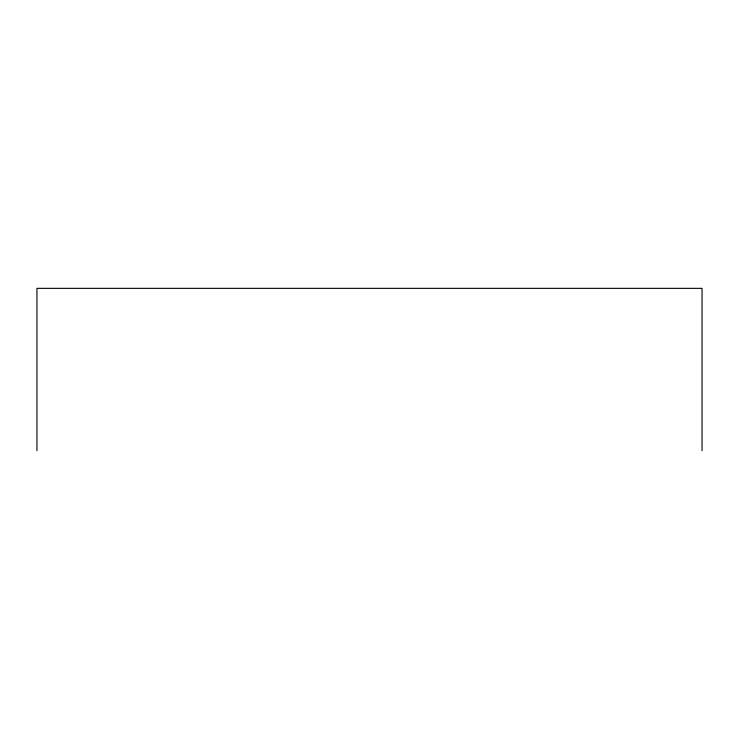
<?xml version="1.0" encoding="UTF-8"?>
<svg xmlns="http://www.w3.org/2000/svg" width="739" height="739" viewBox="0 0 739 739"><rect width="100%" height="100%" fill="white"/><g stroke="black" fill="none" stroke-linecap="round" stroke-linejoin="round"><path stroke-width="1.11" d="M702.05 450.651L702.05 288.349L36.95 288.349L36.95 450.651"/></g></svg>
